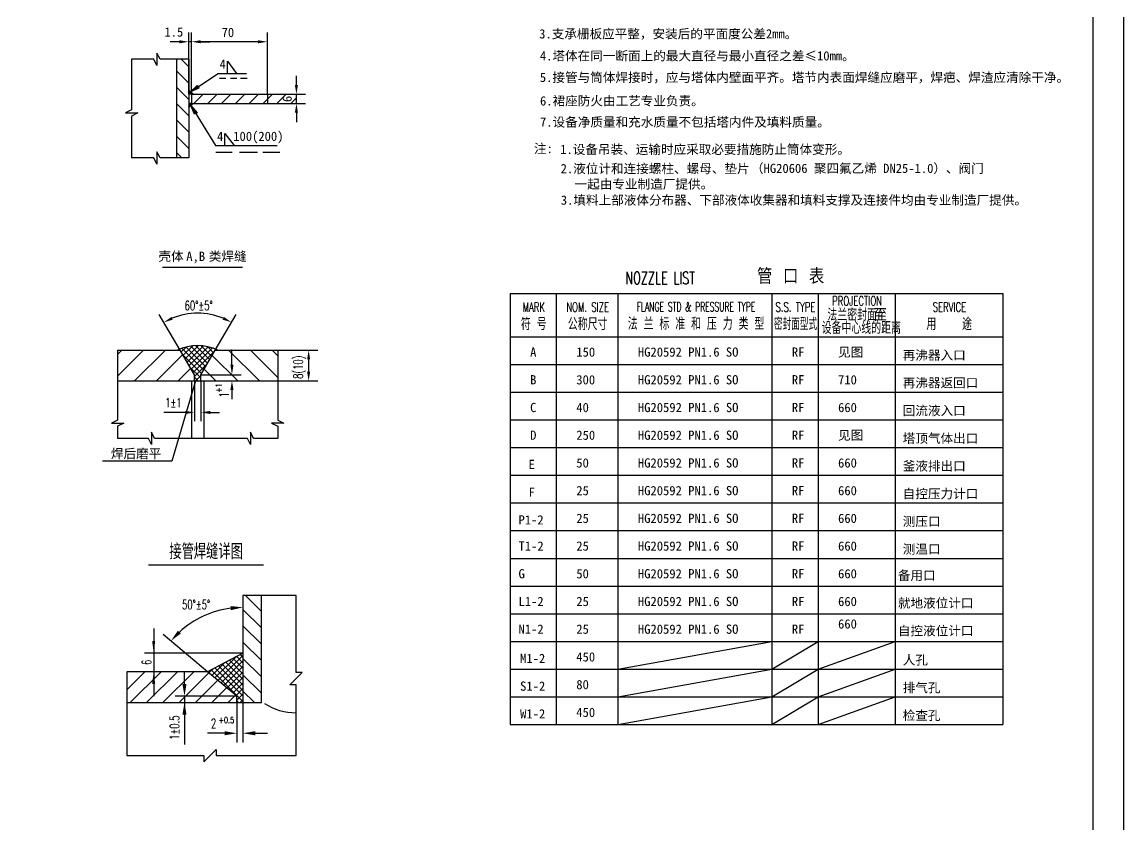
# Model space of a CAD drawing. Header units: inches. Extents: x 13 to 607, y 4 to 845.
# Drawn here: x 249.5 to 607.3, y 346.1 to 606.9 of the extents above; entities that cross this region are included whole.
import ezdxf
from ezdxf.enums import TextEntityAlignment as Align

# ---------------------------------------------------------------- set-up
doc = ezdxf.new("R2010")
doc.units = ezdxf.units.IN
doc.header["$MEASUREMENT"] = 0
for name, color, linetype in [('1', 7, 'Continuous'), ('3', 6, 'Continuous'), ('6', 6, 'Continuous')]:
    doc.layers.add(name, color=color, linetype=linetype)
doc.styles.add('HZ2', font='complex_.ttf', dxfattribs={"width": 0.67, "height": 2})
doc.styles.add('HZ3', font='complex.shx', dxfattribs={"width": 0.67, "height": 3, "bigfont": 'hztxt.shx'})
doc.styles.add('HZ4', font='complex', dxfattribs={"width": 0.67, "height": 4, "bigfont": 'hztxt'})
doc.styles.add('HZ5', font='complex', dxfattribs={"width": 0.67, "height": 5, "bigfont": 'hztxt'})
doc.styles.add('ST3', font='SimSun.ttf', dxfattribs={"height": 3})
doc.styles.add('SZ2', font='complex', dxfattribs={"width": 0.67, "height": 2})
doc.styles.add('SZ3', font='complex', dxfattribs={"width": 0.67, "height": 3, "bigfont": 'hztxt'})

msp = doc.modelspace()

# ---------------------------------------------------------------- hatches: boundary and pattern name
at = {"layer": '3'}
h = msp.add_hatch(dxfattribs=at)
h.set_pattern_fill('ANSI31', color=256, scale=30, angle=90, style=0)
h.set_pattern_definition([(135, (-2110.002, -1342.7482), (-2.6516504, -2.6516504), [])])
h.paths.add_polyline_path([(299.62, 562.725), (303.62, 562.725), (303.62, 594.778), (299.62, 594.778)])
h = msp.add_hatch(dxfattribs=at)
h.set_pattern_fill('ANSI37', color=256, scale=0.1, style=0)
h.set_pattern_definition([(45, (-321.77255, -87.13193), (-0.2245064, 0.2245064), []), (135, (-321.77255, -87.13193), (-0.2245064, -0.2245064), [])])
h.paths.add_polyline_path([(303.504, 584.746), (303.62, 583.389), (304.52, 583.389), (304.52, 583.887)])
h.paths.add_polyline_path([(305.11, 583.389), (304.52, 583.887), (304.52, 583.389)])
h = msp.add_hatch(dxfattribs=at)
h.set_pattern_fill('ANSI31', color=256, style=0)
h.set_pattern_definition([(45, (-321.7726, -87.132), (-2.245064, 2.245064), [])])
h.paths.add_polyline_path([(304.52, 583.389), (304.52, 580.389), (338.62, 580.389), (338.62, 583.389)])
h = msp.add_hatch(dxfattribs=at)
h.set_pattern_fill('ANSI37', color=256, scale=0.1, style=0)
h.set_pattern_definition([(315, (-321.77255, 1250.9099), (-0.2245064, -0.2245064), []), (225, (-321.77255, 1250.9099), (-0.2245064, 0.2245064), [])])
h.paths.add_polyline_path([(303.504, 579.032), (303.62, 580.389), (304.52, 580.389), (304.52, 579.891)])
h.paths.add_polyline_path([(305.11, 580.389), (304.52, 579.891), (304.52, 580.389)])
h = msp.add_hatch(dxfattribs=at)
h.set_pattern_fill('ANSI31', color=256, scale=40, angle=90, style=0)
h.set_pattern_definition([(135, (228.536, 284.273), (-3.53553, -3.53553), [])])
h.paths.add_polyline_path([(332.536, 500.273), (312.212, 500.273), (307.536, 492.273), (307.536, 490.273), (332.536, 490.273)])
h = msp.add_hatch(dxfattribs=at)
h.set_pattern_fill('ANSI31', color=256, scale=30, angle=90, style=0)
h.set_pattern_definition([(135, (-30.9998, -414.318), (-2.65165, -2.65165), [])])
h.paths.add_polyline_path([(327.252, 420.582), (321.252, 420.582), (321.252, 385.859), (327.252, 385.859)])
h = msp.add_hatch(dxfattribs=at)
h.set_pattern_fill('ANSI37', color=256, scale=0.4, style=0)
h.set_pattern_definition([(45, (-835.6803, 339.7821), (-0.8980256, 0.8980256), []), (135, (-835.6803, 339.7821), (-0.8980256, -0.8980256), [])])
h.paths.add_polyline_path([(321.252, 401.641), (321.108, 401.785), (309.718, 395.859), (319.252, 387.859), (319.252, 385.859), (321.252, 385.859)])

# ---------------------------------------------------------------- linework, layer by layer
at = {"color": 0}
msp.add_line((321.252, 401.641), (321.108, 401.785), dxfattribs=at)
at = {"layer": '1'}
for p, q in [((597.339, 13.97), (597.339, 834.97)), ((299.62, 594.778), (299.62, 562.725)), ((303.62, 594.778), (303.62, 562.725)), ((305.11, 583.389), (303.62, 584.648)), ((304.52, 583.389), (304.52, 580.389)), ((304.52, 583.389), (329.164, 583.389)), ((329.164, 583.389), (329.164, 580.389)), ((305.11, 580.389), (303.62, 579.13)), ((304.52, 580.389), (329.164, 580.389)), ((304.536, 490.273), (304.536, 471.596)), ((308.536, 490.273), (308.536, 471.596)), ((321.252, 420.582), (321.252, 385.859)), ((327.252, 385.859), (327.252, 420.582)), ((321.252, 401.859), (309.718, 395.859)), ((309.718, 395.859), (283.52, 395.859)), ((319.252, 387.859), (309.718, 395.859)), ((319.252, 385.859), (319.252, 387.859)), ((283.52, 385.859), (321.252, 385.859)), ((321.252, 385.859), (327.252, 385.859))]:
    msp.add_line(p, q, dxfattribs=at)
msp.add_lwpolyline([(313.114, 500.271, 0.2284344), (299.962, 500.271, 0.2284344)], format="xyb", dxfattribs=at)
for points in [[(280.578, 500.273), (300.86, 500.273)], [(305.536, 490.273), (305.536, 492.273), (300.86, 500.273)], [(307.536, 490.273), (307.536, 492.273), (312.212, 500.273)], [(312.212, 500.273), (332.536, 500.273)], [(280.536, 490.273), (332.536, 490.273)]]:
    msp.add_lwpolyline(points, dxfattribs=at)
msp.add_arc((338.252, 400.559), 18.028, 236.30993, 270.85083, dxfattribs=at)
at = {"layer": '3'}
for p, q in [((303.62, 583.389), (303.62, 603.453)), ((304.52, 583.389), (304.52, 603.453)), ((329.164, 583.389), (329.164, 603.453)), ((300.62, 600.453), (297.62, 600.453)), ((304.52, 600.453), (303.62, 600.453)), ((304.52, 600.453), (303.62, 600.453)), ((326.164, 600.453), (307.52, 600.453)), ((307.52, 600.453), (310.52, 600.453)), ((292.327, 594.778), (285.081, 594.778)), ((285.081, 594.778), (285.081, 578.333)), ((293.327, 592.778), (292.327, 594.778)), ((294.327, 594.778), (293.327, 596.778)), ((293.327, 596.778), (293.327, 592.778)), ((303.62, 594.778), (294.327, 594.778)), ((316.182, 594.173), (319.182, 590.173)), ((316.182, 590.173), (316.182, 594.173)), ((304.182, 584.173), (313.182, 590.173)), ((313.182, 590.173), (322.345, 590.173)), ((313.574, 588.625), (315.661, 588.625)), ((317.17, 588.625), (319.256, 588.625)), ((320.476, 588.625), (322.563, 588.625)), ((338.604, 586.389), (338.604, 589.389)), ((304.52, 583.389), (303.62, 583.389)), ((304.182, 584.173), (306.401, 586.253)), ((304.182, 584.173), (306.512, 586.087)), ((304.182, 584.173), (306.623, 585.92)), ((306.734, 585.754), (304.182, 584.173)), ((306.845, 585.587), (304.182, 584.173)), ((306.955, 585.421), (304.182, 584.173)), ((306.401, 586.253), (306.955, 585.421)), ((306.512, 586.087), (306.845, 585.587)), ((306.623, 585.92), (306.734, 585.754)), ((329.164, 583.389), (341.604, 583.389)), ((338.604, 580.389), (338.604, 583.389)), ((304.52, 580.389), (303.62, 580.389)), ((305.825, 577.098), (304.338, 579.706)), ((304.338, 579.706), (305.995, 577.203)), ((305.654, 576.994), (304.338, 579.706)), ((304.338, 579.706), (306.165, 577.308)), ((305.484, 576.889), (304.338, 579.706)), ((304.338, 579.706), (306.336, 577.413)), ((304.338, 579.706), (312.338, 566.706)), ((329.164, 580.389), (341.604, 580.389)), ((285.081, 578.333), (283.081, 577.333)), ((283.081, 577.333), (287.081, 577.333)), ((287.081, 577.333), (285.081, 576.333)), ((285.081, 576.333), (285.081, 562.725)), ((306.336, 577.413), (305.484, 576.889)), ((306.165, 577.308), (305.654, 576.994)), ((305.995, 577.203), (305.825, 577.098)), ((338.604, 577.389), (338.604, 574.389)), ((315.338, 570.706), (318.338, 566.706)), ((315.338, 566.706), (315.338, 570.706)), ((312.338, 566.706), (332.338, 566.706)), ((292.327, 562.725), (285.081, 562.725)), ((293.327, 560.725), (292.327, 562.725)), ((293.327, 564.725), (293.327, 560.725)), ((294.327, 562.725), (293.327, 564.725)), ((303.62, 562.725), (294.327, 562.725)), ((312.386, 564.551), (317.789, 564.551)), ((320.118, 564.551), (325.992, 564.551)), ((327.714, 564.551), (333.182, 564.551)), ((295.119, 527.287), (321.119, 527.287)), ((407.996, 518.664), (567.996, 518.664)), ((407.996, 518.664), (407.996, 378.664)), ((422.996, 518.664), (422.996, 378.664)), ((442.996, 518.664), (442.996, 378.664)), ((492.996, 518.664), (492.996, 378.664)), ((507.996, 518.664), (507.996, 378.664)), ((532.996, 518.664), (532.996, 378.664)), ((567.996, 518.664), (567.996, 378.664)), ((300.86, 500.273), (294.055, 511.916)), ((312.212, 500.273), (319.017, 511.916)), ((407.996, 504.664), (567.996, 504.664)), ((301.182, 499.722), (302.753, 501.292)), ((301.834, 498.606), (304.914, 501.686)), ((302.487, 497.49), (306.767, 501.771)), ((309.118, 494.979), (302.794, 501.303)), ((303.139, 496.375), (308.42, 501.656)), ((303.791, 495.259), (309.922, 501.39)), ((309.77, 496.095), (304.264, 501.601)), ((304.443, 494.143), (311.303, 501.004)), ((310.422, 497.211), (305.874, 501.758)), ((311.074, 498.326), (307.67, 501.73)), ((311.726, 499.442), (309.737, 501.431)), ((280.536, 491.836), (288.972, 500.273)), ((280.536, 498.907), (281.901, 500.273)), ((280.536, 500.273), (280.536, 477.586)), ((286.044, 490.273), (296.044, 500.273)), ((293.115, 490.273), (301.692, 498.85)), ((308.466, 493.864), (301.44, 500.889)), ((307.814, 492.748), (301.664, 498.898)), ((305.095, 493.027), (312.031, 499.964)), ((312.378, 500.558), (312.304, 500.632)), ((317.67, 495.522), (317.67, 500.522)), ((332.536, 500.273), (345.569, 500.273)), ((332.536, 500.273), (332.536, 477.586)), ((300.186, 490.273), (304.3, 494.387)), ((307.536, 491.258), (304.15, 494.644)), ((305.536, 491.701), (309.544, 495.709)), ((342.569, 497.273), (342.569, 493.273)), ((407.996, 495.664), (567.996, 495.664)), ((305.876, 490.273), (298.158, 464.209)), ((306.753, 490.273), (305.536, 491.49)), ((305.536, 490.273), (305.536, 477.273)), ((305.876, 490.273), (307.536, 491.933)), ((307.536, 490.273), (307.536, 477.273)), ((307.536, 490.165), (307.644, 490.273)), ((307.734, 492.288), (320.67, 492.288)), ((308.53, 490.264), (308.521, 490.273)), ((332.536, 490.273), (345.569, 490.273)), ((307.542, 489.484), (307.536, 489.49)), ((317.67, 487.376), (317.67, 484.376)), ((407.996, 486.664), (567.996, 486.664)), ((302.563, 480.052), (295.563, 480.052)), ((310.634, 480.052), (313.634, 480.052)), ((280.536, 477.586), (278.536, 476.586)), ((278.536, 476.586), (282.536, 476.586)), ((282.536, 476.586), (280.536, 475.586)), ((330.536, 476.586), (332.536, 475.586)), ((334.536, 476.586), (330.536, 476.586)), ((332.536, 477.586), (334.536, 476.586)), ((407.996, 477.664), (567.996, 477.664)), ((280.536, 475.586), (280.536, 471.596)), ((292.565, 471.596), (291.565, 473.596)), ((291.565, 473.596), (291.565, 469.596)), ((324.692, 471.596), (323.692, 473.596)), ((323.692, 473.596), (323.692, 469.596)), ((332.536, 475.586), (332.536, 471.596)), ((290.565, 471.596), (280.598, 471.596)), ((291.565, 469.596), (290.565, 471.596)), ((322.692, 471.596), (292.565, 471.596)), ((323.692, 469.596), (322.692, 471.596)), ((332.536, 471.596), (324.692, 471.596)), ((407.996, 468.664), (567.996, 468.664)), ((298.158, 464.209), (275.647, 464.209)), ((407.996, 459.664), (567.996, 459.664)), ((407.996, 450.664), (567.996, 450.664)), ((407.996, 441.664), (567.996, 441.664)), ((290.6, 430.604), (327.942, 430.604)), ((407.996, 432.664), (567.996, 432.664)), ((407.996, 423.664), (567.996, 423.664)), ((338.52, 420.582), (321.252, 420.582)), ((338.52, 395.582), (338.52, 420.582)), ((407.996, 414.664), (567.996, 414.664)), ((292.252, 409.859), (292.252, 387.859)), ((309.718, 395.859), (295.32, 407.941)), ((407.996, 405.664), (567.996, 405.664)), ((442.996, 396.664), (492.996, 405.664)), ((492.996, 396.664), (507.996, 405.664)), ((507.996, 396.664), (532.996, 405.664)), ((321.252, 401.859), (289.252, 401.859)), ((283.52, 395.859), (283.52, 368.582)), ((302.252, 391.859), (302.252, 395.859)), ((336.52, 391.582), (340.52, 395.582)), ((340.52, 395.582), (338.52, 395.582)), ((407.996, 396.664), (567.996, 396.664)), ((442.996, 387.664), (492.996, 396.664)), ((492.996, 387.664), (507.996, 396.664)), ((507.996, 387.664), (532.996, 396.664)), ((338.52, 391.582), (336.52, 391.582)), ((338.52, 368.582), (338.52, 391.582)), ((319.19, 387.859), (299.252, 387.859)), ((302.252, 387.859), (302.252, 372.151)), ((407.996, 387.664), (567.996, 387.664)), ((442.996, 378.664), (492.996, 387.664)), ((492.996, 378.664), (507.996, 387.664)), ((507.996, 378.664), (532.996, 387.664)), ((319.252, 385.859), (319.252, 372.859)), ((321.252, 385.859), (321.252, 372.859)), ((315.252, 375.859), (309.774, 375.859)), ((325.252, 375.859), (329.252, 375.859)), ((407.996, 378.664), (567.996, 378.664)), ((283.52, 368.582), (308.52, 368.582)), ((308.52, 366.582), (312.52, 370.582)), ((308.52, 368.582), (308.52, 366.582)), ((312.52, 370.582), (312.52, 368.582)), ((312.52, 368.582), (338.52, 368.582))]:
    msp.add_line(p, q, dxfattribs=at)
at = {"layer": '3', "color": 6}
for p, q in [((283.6, 390.118), (289.342, 395.859)), ((284.524, 385.737), (294.645, 395.859)), ((289.949, 385.859), (299.949, 395.859)), ((295.252, 385.859), (305.252, 395.859)), ((300.555, 385.859), (310.173, 395.477)), ((305.859, 385.859), (313.057, 393.058)), ((311.162, 385.859), (315.941, 390.638)), ((316.465, 385.859), (318.824, 388.218))]:
    msp.add_line(p, q, dxfattribs=at)
at = {"layer": '3'}
msp.add_lwpolyline([(13.339, 3.97), (607.339, 3.97), (607.339, 844.97), (13.339, 844.97)], close=True, dxfattribs=at)
for points in [[(292.252, 401.859, 0, 1, 0), (292.252, 405.859, 1, 1, 0)], [(292.252, 395.859, 0, 1, 0), (292.252, 391.859, 1, 1, 0)]]:
    msp.add_lwpolyline(points, format="xyseb", dxfattribs=at)
for centre, radius, start, end in [((306.536, 490.562), 21.734, 67.60988, 112.39012), ((321.252, 386.181), 30.579, 97.50011, 132.49989)]:
    msp.add_arc(centre, radius, start, end, dxfattribs=at)
for points in [[(300.62, 600.953), (300.62, 599.953), (303.62, 600.453)], [(307.52, 600.953), (307.52, 599.953), (304.52, 600.453)], [(307.52, 600.953), (307.52, 599.953), (304.52, 600.453)], [(326.164, 600.953), (326.164, 599.953), (329.164, 600.453)], [(338.104, 586.389), (339.104, 586.389), (338.604, 583.389)], [(338.104, 577.389), (339.104, 577.389), (338.604, 580.389)], [(298.479, 510.209), (298.035, 511.105), (295.569, 509.326)], [(315.037, 511.105), (314.593, 510.209), (317.503, 509.326)], [(342.069, 497.273), (343.069, 497.273), (342.569, 500.273)], [(318.17, 495.522), (317.17, 495.522), (317.67, 492.288)], [(318.17, 487.376), (317.17, 487.376), (317.67, 490.376)], [(342.069, 493.273), (343.069, 493.273), (342.569, 490.273)], [(302.563, 479.552), (302.563, 480.552), (305.563, 480.052)], [(310.634, 479.552), (310.634, 480.552), (307.634, 480.052)], [(317.304, 415.833), (317.217, 417.164), (321.252, 416.76)], [(301.075, 408.265), (300.112, 409.187), (297.827, 405.837)], [(302.919, 391.859), (301.585, 391.859), (302.252, 387.859)], [(302.919, 381.859), (301.585, 381.859), (302.252, 385.859)], [(315.252, 375.193), (315.252, 376.526), (319.252, 375.859)], [(325.252, 375.193), (325.252, 376.526), (321.252, 375.859)]]:
    msp.add_solid(points, dxfattribs=at)

# ---------------------------------------------------------------- texts
for s, height, style, p in [('3.支承栅板应平整，安装后的平面度公差2mm。', 3, 'ST3', (417.428, 601.533)), ('4.塔体在同一断面上的最大直径与最小直径之差≤10mm。', 3, 'ST3', (417.66, 594.383)), ('5.接管与筒体焊接时，应与塔体内壁面平齐。塔节内表面焊缝应磨平，焊疤、焊渣应清除干净。 ', 3, 'ST3', (417.66, 587.383)), ('6.裙座防火由工艺专业负责。', 3, 'ST3', (417.704, 579.755)), ('7.设备净质量和充水质量不包括塔内件及填料质量。', 3, 'ST3', (417.704, 572.883)), ('注:', 3, 'ST3', (415.753, 564.276)), ('1.设备吊装、运输时应采取必要措施防止筒体变形。', 3, 'ST3', (424.253, 564.008)), ('（HG20606 聚四氟乙烯 DN25-1.0）、阀门', 3, 'ST3', (486.214, 557.838)), ('A,B', 3, 'ST3', (302.836, 529.259)), ('管 口 表', 5, 'HZ5', (488.181, 521.786)), ('A', 3, 'ST3', (414.496, 498.164)), ('150', 3, 'ST3', (429.496, 498.164)), ('HG20592 PN1.6 SO', 3, 'ST3', (449.496, 498.164)), ('RF', 3, 'ST3', (499.496, 498.164)), ('见图', 3, 'ST3', (514.496, 498.164)), ('再沸器入口', 3, 'ST3', (535.496, 497.164)), ('B ', 3, 'ST3', (414.496, 489.164)), ('300', 3, 'ST3', (429.496, 489.164)), ('HG20592 PN1.6 SO', 3, 'ST3', (449.496, 489.164)), ('RF', 3, 'ST3', (499.496, 489.164)), ('710', 3, 'ST3', (514.496, 489.164)), ('再沸器返回口', 3, 'ST3', (535.496, 488.164)), ('C', 3, 'ST3', (414.496, 480.164)), ('40', 3, 'ST3', (429.496, 480.164)), ('HG20592 PN1.6 SO', 3, 'ST3', (449.496, 480.164)), ('RF', 3, 'ST3', (499.496, 480.164)), ('660', 3, 'ST3', (514.496, 480.164)), ('回流液入口', 3, 'ST3', (535.496, 479.164)), ('D', 3, 'ST3', (414.496, 471.164)), ('250', 3, 'ST3', (429.496, 471.164)), ('HG20592 PN1.6 SO', 3, 'ST3', (449.496, 471.164)), ('RF', 3, 'ST3', (499.496, 471.164)), ('见图', 3, 'ST3', (514.496, 471.164)), ('塔顶气体出口', 3, 'ST3', (535.496, 470.164)), ('HG20592 PN1.6 SO', 3, 'ST3', (449.496, 462.164)), ('E', 3, 'ST3', (413.996, 461.664)), ('50', 3, 'ST3', (429.496, 462.164)), ('RF', 3, 'ST3', (499.496, 462.164)), ('660', 3, 'ST3', (514.496, 462.164)), ('釜液排出口', 3, 'ST3', (535.496, 461.164)), ('F', 3, 'ST3', (413.996, 452.664)), ('25', 3, 'ST3', (429.496, 453.164)), ('HG20592 PN1.6 SO', 3, 'ST3', (449.496, 453.164)), ('RF', 3, 'ST3', (499.496, 453.164)), ('660', 3, 'ST3', (514.496, 453.164)), ('自控压力计口', 3, 'ST3', (535.496, 452.164)), ('P1-2', 3, 'ST3', (410.723, 443.664)), ('25', 3, 'ST3', (429.496, 444.164)), ('HG20592 PN1.6 SO', 3, 'ST3', (449.496, 444.164)), ('RF', 3, 'ST3', (499.496, 444.164)), ('660', 3, 'ST3', (514.496, 444.164)), ('测压口', 3, 'ST3', (535.496, 443.164)), ('T1-2', 3, 'ST3', (410.723, 435.164)), ('25', 3, 'ST3', (429.496, 435.164)), ('HG20592 PN1.6 SO', 3, 'ST3', (449.496, 435.164)), ('RF', 3, 'ST3', (499.496, 435.164)), ('660', 3, 'ST3', (514.496, 435.164)), ('测温口', 3, 'ST3', (535.496, 434.164)), ('G', 3, 'ST3', (410.723, 426.164)), ('50', 3, 'ST3', (429.496, 426.164)), ('HG20592 PN1.6 SO', 3, 'ST3', (449.496, 426.164)), ('RF', 3, 'ST3', (499.496, 426.164)), ('660', 3, 'ST3', (514.496, 426.164)), ('备用口', 3, 'ST3', (533.921, 425.649)), ('L1-2', 3, 'ST3', (410.723, 417.164)), ('25', 3, 'ST3', (429.496, 417.164)), ('HG20592 PN1.6 SO', 3, 'ST3', (449.496, 417.164)), ('RF', 3, 'ST3', (499.496, 417.164)), ('660', 3, 'ST3', (514.496, 417.164)), ('就地液位计口', 3, 'ST3', (533.921, 416.649)), ('660', 3, 'ST3', (514.496, 409.871)), ('N1-2', 3, 'ST3', (410.723, 408.164)), ('25', 3, 'ST3', (429.496, 408.164)), ('HG20592 PN1.6 SO', 3, 'ST3', (449.496, 408.164)), ('RF', 3, 'ST3', (499.496, 408.164)), ('自控液位计口', 3, 'ST3', (533.921, 407.649)), ('M1-2', 3, 'ST3', (411.242, 398.664)), ('450', 3, 'ST3', (429.496, 399.164)), ('人孔', 3, 'ST3', (535.496, 398.164)), ('S1-2', 3, 'ST3', (411.242, 389.664)), ('80', 3, 'ST3', (429.496, 390.164)), ('排气孔', 3, 'ST3', (535.496, 389.164)), ('W1-2', 3, 'ST3', (411.242, 380.664)), ('450', 3, 'ST3', (429.496, 381.164)), ('检查孔', 3, 'ST3', (535.496, 380.164))]:
    msp.add_text(s, height=height, dxfattribs=dict(at, style=style)).set_placement(p)
at = {"layer": '3', "style": 'ST3'}
for s, p in [('壳体    类焊缝', (308.119, 529.287)), ('焊后磨平', (286.541, 465.195))]:
    msp.add_text(s, height=3, dxfattribs=at).set_placement(p, align=Align.CENTER)
at = {"layer": '3', "width": 0.67}
for s, height, style, p in [('NOZZLE LIST', 4, 'HZ4', (445.397, 521.73)), ('60%%D%%p5%%d', 3, 'SZ3', (302.299, 513.273)), ('1%%p1', 3, 'HZ3', (295.989, 481.739)), ('50%%d%%p5%%d', 3, 'HZ3', (301.469, 416.139)), ('2', 3, 'HZ3', (310.843, 377.559)), ('+0.5', 2, 'SZ2', (313.306, 379.135))]:
    msp.add_text(s, height=height, dxfattribs=dict(at, style=style)).set_placement(p)
at = {"layer": '3'}
for s, height, style, width, p in [('MARK', 3, 'HZ3', 0.67, (415.681, 512.786)), ('NOM. SIZE', 3, 'HZ3', 0.67, (433.181, 512.786)), ('FLANGE STD & PRESSURE TYPE', 3, 'HZ3', 0.6, (468.373, 512.877)), ('PROJECTION', 3, 'HZ3', 0.67, (520.681, 514.786)), ('SERVICE', 3, 'HZ3', 0.67, (550.681, 512.786)), ('法兰密封面至', 4, 'HZ4', 0.7, (520.681, 509.786)), ('符 号', 4, 'HZ4', 0.7, (415.681, 506.786)), ('公称尺寸', 4, 'HZ4', 0.7, (433.181, 506.786)), ('法 兰 标 准 和 压 力 类 型', 4, 'HZ4', 0.7, (468.373, 506.877)), ('用    途', 4, 'HZ4', 0.7, (550.581, 506.786))]:
    msp.add_text(s, height=height, dxfattribs=dict(at, style=style, width=width)).set_placement(p, align=Align.CENTER)
for s, height, style, width, p, p2 in [('S.S. TYPE', 3, 'HZ3', 0.604319, (494.181, 512.786), (507.181, 512.786)), ('密封面型式', 4, 'HZ4', 0.710064, (493.681, 506.786), (507.681, 506.786))]:
    msp.add_text(s, height=height, dxfattribs=dict(at, style=style, width=width)).set_placement(p, p2, align=Align.FIT)
at = {"layer": '3', "width": 0.67}
for s, height, style, p in [('8(10)', 3, 'HZ3', (340.673, 490.95)), ('+1', 2, 'HZ2', (314.387, 486.439)), ('1', 3, 'HZ3', (316.621, 484.888)), ('1%%p0.5', 3, 'HZ3', (300.518, 373.695))]:
    msp.add_text(s, height=height, rotation=90, dxfattribs=dict(at, style=style)).set_placement(p)
at = {"layer": '3', "style": 'SZ3', "width": 0.67}
msp.add_text('6', height=3, rotation=90, dxfattribs=at).set_placement((291.455, 398.892), align=Align.CENTER)
at = {"layer": '3', "char_height": 3, "attachment_point": 5, "style": 'ST3'}
for s, insert in [('\\A1;1.5', (298.806, 603.585)), ('70', (316.357, 603.453)), ('4', (314.682, 593.173)), ('4', (313.838, 569.706)), ('100(200)', (326.251, 569.353))]:
    msp.add_mtext(s, dxfattribs=dict(at, insert=insert))
at = {"layer": '3', "insert": (335.604, 581.889), "char_height": 3, "attachment_point": 5, "rotation": 90, "style": 'ST3'}
msp.add_mtext('\\A1;6', dxfattribs=at)
at = {"layer": '6', "style": 'ST3'}
for s, p in [(' 2.液位计和连接螺柱、螺母、垫片          ', (422.362, 557.763)), ('一起由专业制造厂提供。      ', (428.939, 552.728)), ('3.填料上部液体分布器、下部液体收集器和填料支撑及连接件均由专业制造厂提供。', (424.461, 547.53))]:
    msp.add_text(s, height=3, dxfattribs=at).set_placement(p)
at = {"layer": '6', "style": 'HZ4', "width": 0.67}
for s, p in [('至', (526.121, 509.802)), ('设备中心线的距离', (509.182, 505.539))]:
    msp.add_text(s, height=4, dxfattribs=at).set_placement(p)
at = {"layer": '6', "color": 6, "style": 'HZ5', "width": 0.8}
for s, p in [('接管', (297.335, 432.379)), ('焊', (305.254, 432.379)), ('缝', (309.254, 432.379)), ('详', (313.254, 432.379)), ('图', (317.254, 432.379))]:
    msp.add_text(s, height=5, dxfattribs=at).set_placement(p)

doc.saveas('drawing.dxf')
